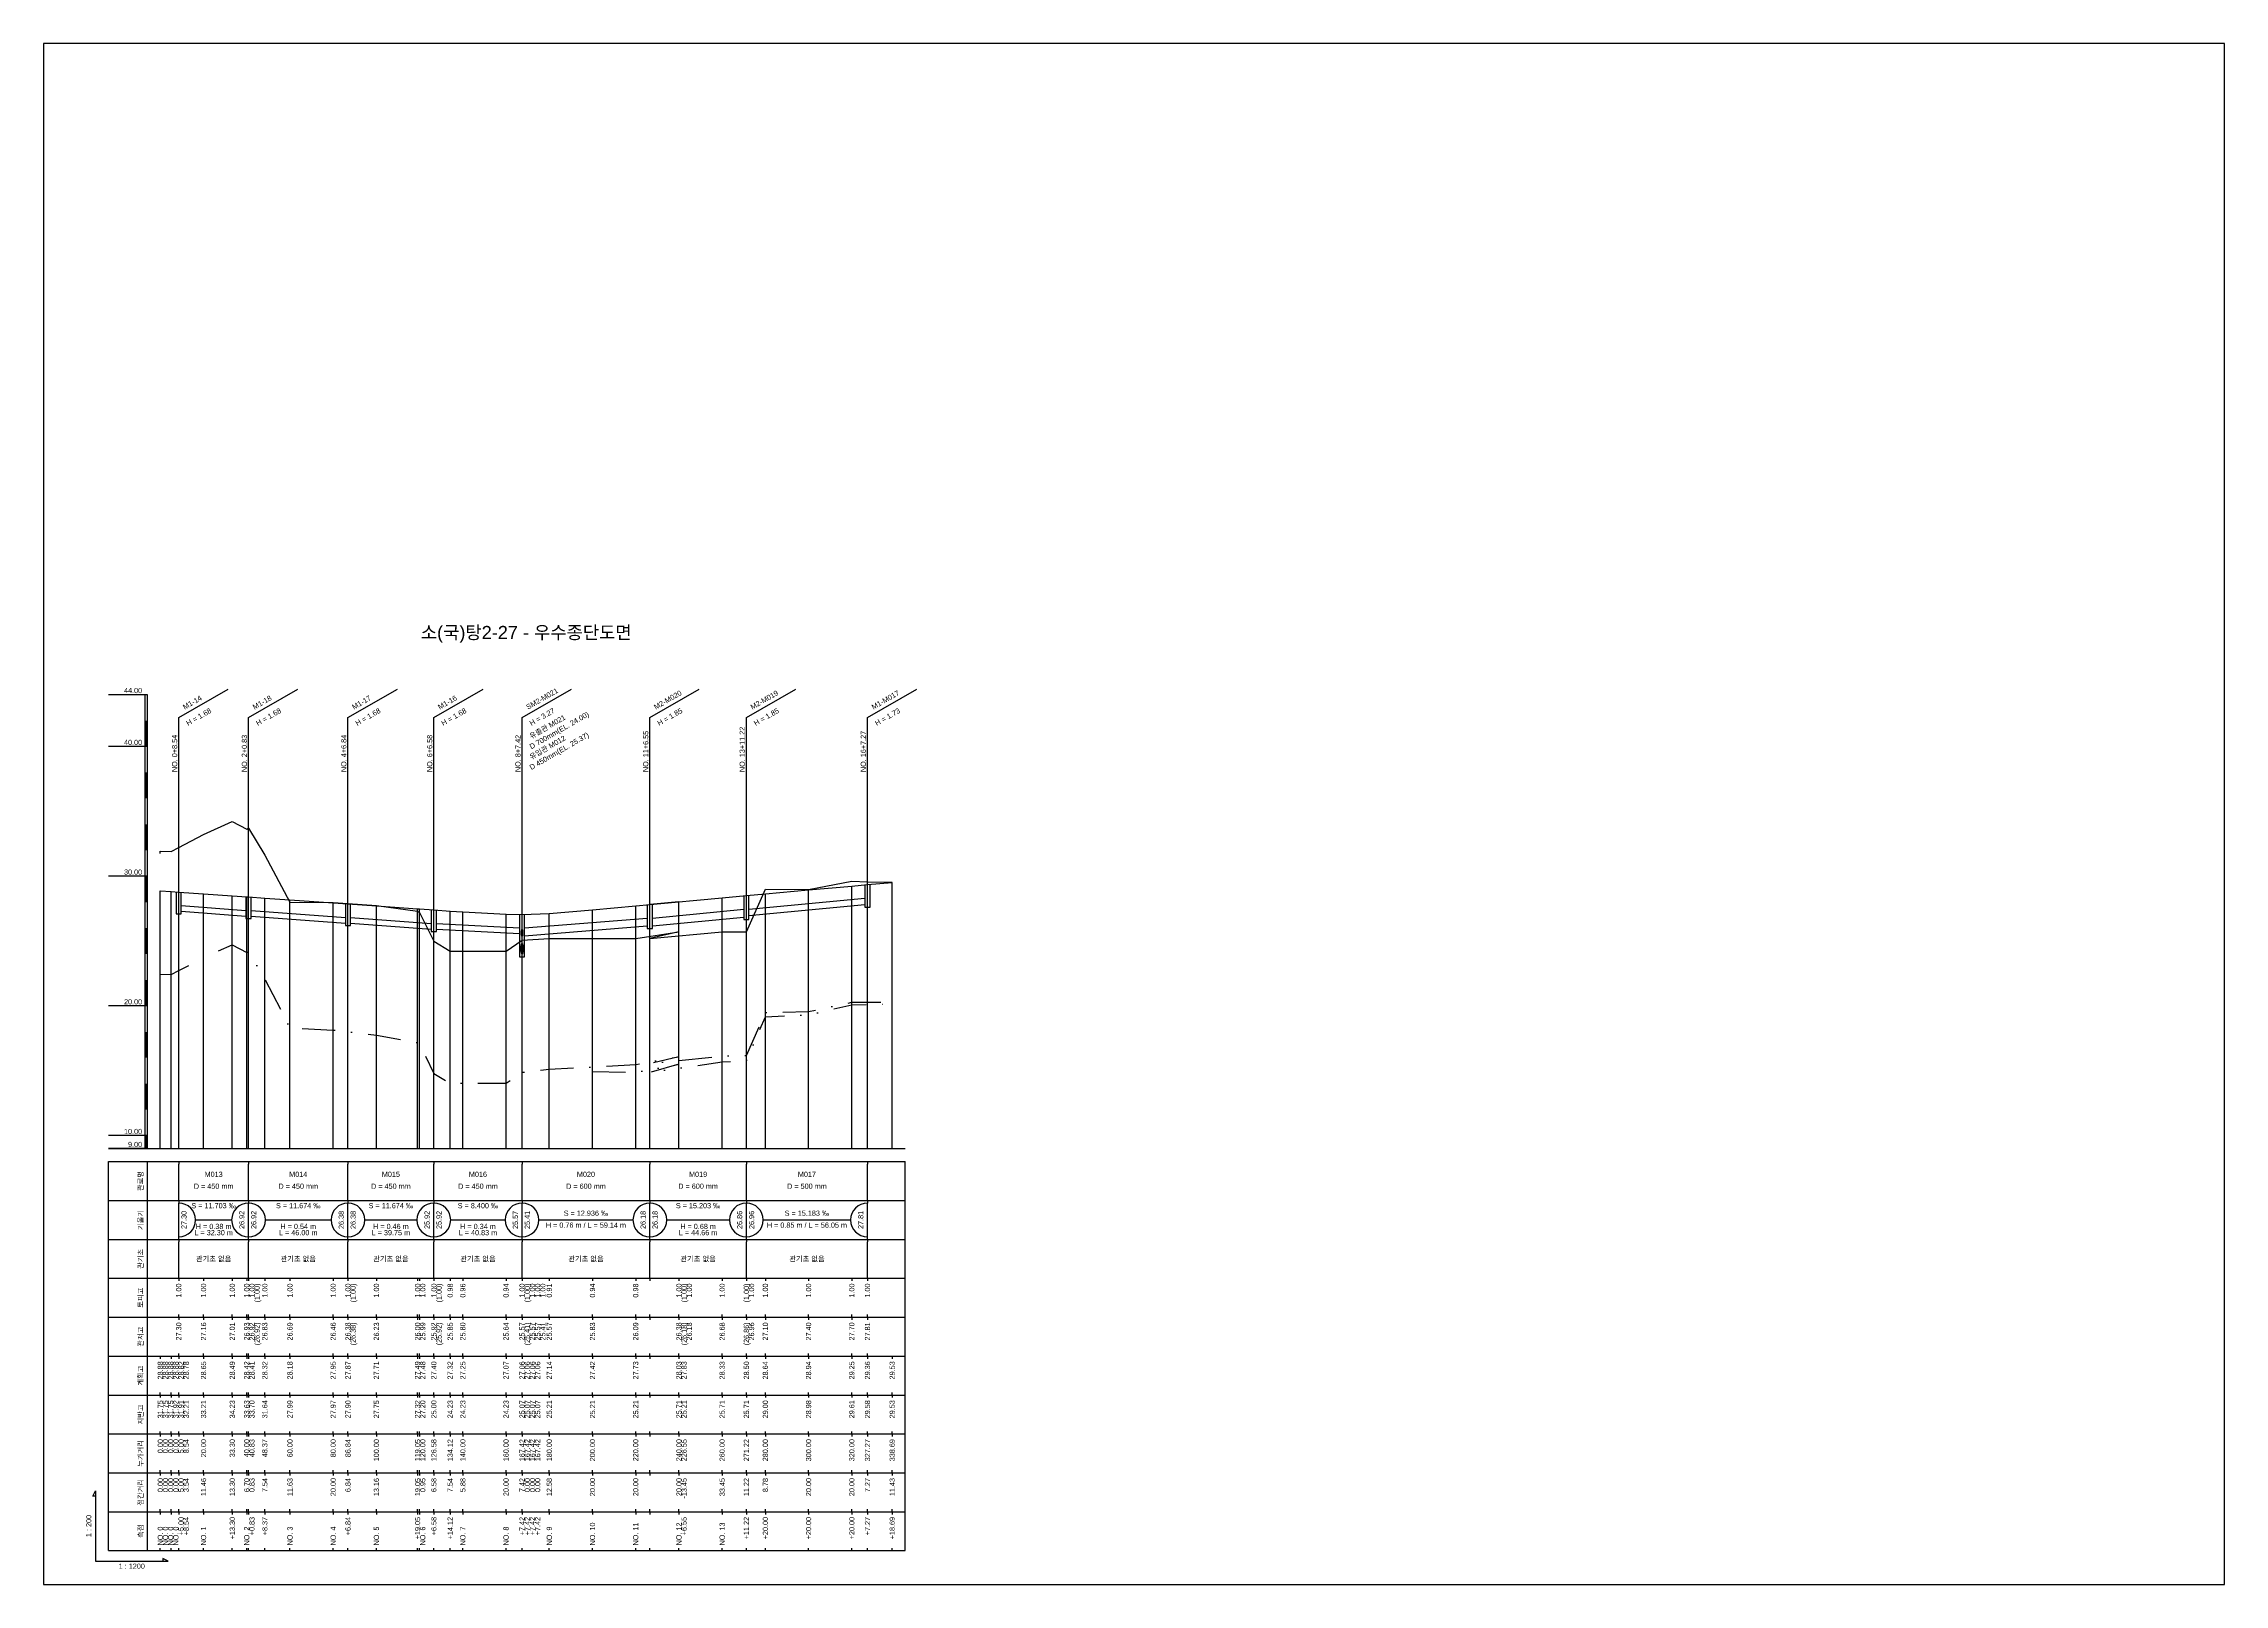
# Model space of a CAD drawing. Header units: millimetres. Extents: x -105495 to 3444, y -108190 to 2013.
# Drawn here: x 20 to 861, y -45724 to -45130 of the extents above; entities that cross this region are included whole.
import ezdxf
from ezdxf.enums import TextEntityAlignment as Align

# ---------------------------------------------------------------- set-up
doc = ezdxf.new("R2010")
doc.units = ezdxf.units.MM
doc.linetypes.add('DASHDOT', pattern=[25.4, 12.7, -6.35, 0, -6.35])
doc.linetypes.add('DIVIDE', pattern=[31.75, 12.7, -6.35, 0, -6.35, 0, -6.35])
for name, color, linetype in [('KZ_종단_계획선', 1, 'Continuous'), ('KZ_종단_관로', 4, 'Continuous'), ('KZ_종단_깃발', 7, 'Continuous'), ('KZ_종단_노선명', 7, 'Continuous'), ('KZ_종단_도각', 7, 'Continuous'), ('KZ_종단_맨홀', 4, 'Continuous'), ('KZ_종단_수직선', 7, 'Continuous'), ('KZ_종단_암선1', 56, 'DASHDOT'), ('KZ_종단_암선2', 4, 'DIVIDE'), ('KZ_종단_원형관', 4, 'Continuous'), ('KZ_종단_지반선', 3, 'Continuous'), ('KZ_종단_테이블문자', 7, 'Continuous'), ('KZ_종단_테이블선', 7, 'Continuous'), ('KZ_종단_폴대', 7, 'Continuous')]:
    doc.layers.add(name, color=color, linetype=linetype)
doc.styles.get("Standard").update_dxf_attribs({"font": 'arial.ttf'})

msp = doc.modelspace()

# ---------------------------------------------------------------- linework, layer by layer
at = {"layer": 'KZ_종단_계획선'}
msp.add_lwpolyline([(65, -45456.59), (65, -45456.59), (65, -45456.59), (65, -45456.59), (69.17, -45456.88), (72.11, -45457.09), (81.67, -45457.76), (92.75, -45458.53), (98.33, -45458.92), (99.03, -45458.97), (105.31, -45459.41), (115, -45460.09), (131.67, -45461.26), (137.36, -45461.66), (148.33, -45462.43), (164.21, -45463.54), (165, -45463.6), (170.49, -45463.98), (176.77, -45464.42), (181.67, -45464.76), (198.33, -45465.67), (204.51, -45465.69), (204.51, -45465.69), (204.51, -45465.69), (204.51, -45465.69), (215, -45465.32), (231.67, -45463.89), (248.33, -45462.37), (265, -45460.85), (253.79, -45461.87), (281.67, -45459.33), (291.01, -45458.48), (298.33, -45457.81), (315, -45456.29), (331.67, -45454.77), (337.72, -45454.22), (347.24, -45453.35)], dxfattribs=at)
at = {"layer": 'KZ_종단_관로'}
for p, q in [((73.11, -45462.27), (98.03, -45464.16)), ((100.03, -45464.16), (136.36, -45466.85)), ((254.79, -45467.12), (290.01, -45463.72)), ((292.01, -45463.68), (336.72, -45459.43)), ((292.01, -45466.18), (336.72, -45461.93)), ((73.11, -45464.52), (98.03, -45466.41)), ((100.03, -45466.41), (136.36, -45469.1)), ((138.36, -45466.85), (169.49, -45469.17)), ((138.36, -45469.1), (169.49, -45471.42)), ((171.49, -45469.17), (203.51, -45470.88)), ((171.49, -45471.42), (203.51, -45473.13)), ((205.51, -45470.94), (252.79, -45467.12)), ((205.51, -45473.94), (252.79, -45470.12)), ((254.79, -45470.12), (290.01, -45466.72))]:
    msp.add_line(p, q, dxfattribs=at)
at = {"layer": 'KZ_종단_깃발'}
for p, q in [((72.11, -45389.85), (91.17, -45378.85)), ((99.03, -45389.85), (118.08, -45378.85)), ((137.36, -45389.85), (156.42, -45378.85)), ((170.49, -45389.85), (189.54, -45378.85)), ((204.51, -45389.85), (223.57, -45378.85)), ((253.79, -45389.85), (272.85, -45378.85)), ((291.01, -45389.85), (310.07, -45378.85)), ((337.72, -45389.85), (356.77, -45378.85)), ((72.11, -45556), (72.11, -45389.85)), ((99.03, -45556), (99.03, -45389.85)), ((137.36, -45556), (137.36, -45389.85)), ((170.49, -45556), (170.49, -45389.85)), ((204.51, -45556), (204.51, -45389.85)), ((253.79, -45556), (253.79, -45389.85)), ((291.01, -45556), (291.01, -45389.85)), ((337.72, -45556), (337.72, -45389.85))]:
    msp.add_line(p, q, dxfattribs=at)
at = {"layer": 'KZ_종단_도각'}
msp.add_lwpolyline([(20, -45724), (861, -45724), (861, -45130), (20, -45130)], close=True, dxfattribs=at)
at = {"layer": 'KZ_종단_맨홀'}
for points in [[(336.72, -45454.22), (336.72, -45462.89), (338.72, -45462.89), (338.72, -45454.22)], [(71.11, -45457.09), (71.11, -45465.46), (73.11, -45465.46), (73.11, -45457.09)], [(98.03, -45458.97), (98.03, -45467.35), (100.03, -45467.35), (100.03, -45458.97)], [(136.36, -45461.66), (136.36, -45470.04), (138.36, -45470.04), (138.36, -45461.66)], [(169.49, -45463.98), (169.49, -45472.36), (171.49, -45472.36), (171.49, -45463.98)], [(252.79, -45461.87), (252.79, -45471.12), (254.79, -45471.12), (254.79, -45461.87)], [(290.01, -45458.48), (290.01, -45467.72), (292.01, -45467.72), (292.01, -45458.48)], [(203.51, -45465.69), (203.51, -45482.02), (205.51, -45482.02), (205.51, -45465.69)]]:
    msp.add_lwpolyline(points, dxfattribs=at)
at = {"layer": 'KZ_종단_수직선'}
for p, q in [((331.67, -45556), (331.67, -45454.77)), ((337.72, -45556), (337.72, -45454.22)), ((347.24, -45556), (347.24, -45453.35)), ((65, -45556), (65, -45456.59)), ((65, -45556), (65, -45456.59)), ((65, -45556), (65, -45456.59)), ((65, -45556), (65, -45456.59)), ((65, -45556), (65, -45456.59)), ((65, -45556), (65, -45456.59)), ((65, -45556), (65, -45456.59)), ((69.17, -45556), (69.17, -45456.88)), ((72.12, -45556), (72.12, -45457.09)), ((81.67, -45556), (81.67, -45457.76)), ((92.75, -45556), (92.75, -45458.53)), ((98.33, -45556), (98.33, -45458.92)), ((99.02, -45556), (99.02, -45458.97)), ((105.31, -45556), (105.31, -45459.41)), ((115, -45556), (115, -45460.09)), ((131.67, -45556), (131.67, -45461.26)), ((137.37, -45556), (137.37, -45461.66)), ((148.33, -45556), (148.33, -45462.43)), ((164.21, -45556), (164.21, -45463.54)), ((165, -45556), (165, -45463.6)), ((170.48, -45556), (170.48, -45463.98)), ((176.77, -45556), (176.77, -45464.42)), ((231.67, -45556), (231.67, -45463.89)), ((248.33, -45556), (248.33, -45462.37)), ((253.79, -45556), (253.79, -45461.87)), ((265, -45556), (265, -45460.85)), ((281.67, -45556), (281.67, -45459.33)), ((291.02, -45556), (291.02, -45458.48)), ((298.33, -45556), (298.33, -45457.81)), ((315, -45556), (315, -45456.29)), ((181.67, -45556), (181.67, -45464.76)), ((198.33, -45556), (198.33, -45465.67)), ((204.52, -45556), (204.52, -45465.69)), ((204.52, -45556), (204.52, -45465.69)), ((204.52, -45556), (204.52, -45465.69)), ((204.52, -45556), (204.52, -45465.69)), ((215, -45556), (215, -45465.32))]:
    msp.add_line(p, q, dxfattribs=at)
at = {"layer": 'KZ_종단_암선1', "flags": 128}
msp.add_lwpolyline([(65, -45489.66), (65, -45489.66), (65, -45489.66), (65, -45488.8), (69.17, -45488.9), (72.12, -45487.38), (81.67, -45482.43), (92.75, -45477.39), (98.33, -45480.39), (99.02, -45480.08), (105.31, -45490.69), (115, -45509.38), (131.67, -45510.29), (137.37, -45510.95), (148.33, -45512.22), (164.21, -45515.15), (165, -45515.78), (170.48, -45527.05), (176.77, -45530.86), (181.67, -45530.83), (198.33, -45530.76), (204.52, -45526.57), (204.52, -45526.57), (204.52, -45526.56), (204.52, -45526.57), (215, -45525.4), (231.67, -45524.49), (248.33, -45523.55), (265, -45520.57), (253.79, -45523.24), (281.67, -45520.29), (291.02, -45520.11), (298.33, -45503.5), (315, -45503.19), (331.67, -45499.56), (337.72, -45499.53), (347.24, -45499.47)], dxfattribs=at)
at = {"layer": 'KZ_종단_암선2', "flags": 128}
msp.add_lwpolyline([(231.67, -45526.24), (248.33, -45526.54), (265, -45523.51), (253.79, -45526.63), (281.67, -45522.55), (291.02, -45522.02), (298.33, -45505.16), (315, -45504.44), (331.67, -45500.52), (337.72, -45500.41), (347.24, -45500.23)], dxfattribs=at)
at = {"layer": 'KZ_종단_원형관'}
for p, q in [((204.29, -45472.83), (204.3, -45472.61)), ((204.3, -45473.06), (204.29, -45472.83)), ((204.3, -45472.61), (204.31, -45472.39)), ((204.31, -45472.39), (204.32, -45472.18)), ((204.32, -45472.18), (204.35, -45471.99)), ((204.35, -45471.99), (204.37, -45471.83)), ((204.37, -45471.83), (204.4, -45471.7)), ((204.4, -45471.7), (204.44, -45471.6)), ((204.44, -45471.6), (204.48, -45471.54)), ((204.48, -45471.54), (204.51, -45471.52)), ((204.51, -45471.52), (204.55, -45471.54)), ((204.55, -45471.54), (204.59, -45471.6)), ((204.59, -45471.6), (204.62, -45471.7)), ((204.62, -45471.7), (204.65, -45471.83)), ((204.65, -45471.83), (204.68, -45471.99)), ((204.68, -45471.99), (204.7, -45472.18)), ((204.7, -45472.18), (204.72, -45472.39)), ((204.72, -45472.39), (204.73, -45472.61)), ((204.73, -45472.61), (204.73, -45472.83)), ((204.73, -45472.83), (204.73, -45473.06)), ((204.17, -45478.94), (204.18, -45478.59)), ((204.18, -45479.3), (204.17, -45478.94)), ((204.18, -45478.59), (204.19, -45478.25)), ((204.19, -45479.64), (204.18, -45479.3)), ((204.19, -45478.25), (204.22, -45477.92)), ((204.22, -45479.96), (204.19, -45479.64)), ((204.22, -45477.92), (204.25, -45477.63)), ((204.25, -45480.26), (204.22, -45479.96)), ((204.25, -45477.63), (204.29, -45477.38)), ((204.29, -45480.51), (204.25, -45480.26)), ((204.29, -45477.38), (204.34, -45477.18)), ((204.34, -45480.71), (204.29, -45480.51)), ((204.31, -45473.28), (204.3, -45473.06)), ((204.32, -45473.49), (204.31, -45473.28)), ((204.35, -45473.68), (204.32, -45473.49)), ((204.34, -45477.18), (204.4, -45477.03)), ((204.4, -45480.86), (204.34, -45480.71)), ((204.37, -45473.84), (204.35, -45473.68)), ((204.4, -45473.97), (204.37, -45473.84)), ((204.44, -45474.07), (204.4, -45473.97)), ((204.4, -45477.03), (204.45, -45476.94)), ((204.45, -45480.95), (204.4, -45480.86)), ((204.48, -45474.13), (204.44, -45474.07)), ((204.45, -45476.94), (204.51, -45476.9)), ((204.51, -45480.98), (204.45, -45480.95)), ((204.51, -45474.15), (204.48, -45474.13)), ((204.55, -45474.13), (204.51, -45474.15)), ((204.51, -45476.9), (204.57, -45476.94)), ((204.57, -45480.95), (204.51, -45480.98)), ((204.59, -45474.07), (204.55, -45474.13)), ((204.57, -45476.94), (204.63, -45477.03)), ((204.63, -45480.86), (204.57, -45480.95)), ((204.62, -45473.97), (204.59, -45474.07)), ((204.65, -45473.84), (204.62, -45473.97)), ((204.63, -45477.03), (204.68, -45477.18)), ((204.68, -45480.71), (204.63, -45480.86)), ((204.68, -45473.68), (204.65, -45473.84)), ((204.7, -45473.49), (204.68, -45473.68)), ((204.68, -45477.18), (204.73, -45477.38)), ((204.73, -45480.51), (204.68, -45480.71)), ((204.72, -45473.28), (204.7, -45473.49)), ((204.73, -45473.06), (204.72, -45473.28)), ((204.73, -45477.38), (204.77, -45477.63)), ((204.77, -45480.26), (204.73, -45480.51)), ((204.77, -45477.63), (204.81, -45477.92)), ((204.81, -45479.96), (204.77, -45480.26)), ((204.81, -45477.92), (204.83, -45478.25)), ((204.83, -45479.64), (204.81, -45479.96)), ((204.83, -45478.25), (204.85, -45478.59)), ((204.85, -45479.3), (204.83, -45479.64)), ((204.85, -45478.59), (204.85, -45478.94)), ((204.85, -45478.94), (204.85, -45479.3))]:
    msp.add_line(p, q, dxfattribs=at)
at = {"layer": 'KZ_종단_지반선', "flags": 128}
msp.add_lwpolyline([(65, -45442.24), (65, -45442.24), (65, -45442.24), (65, -45441.38), (69.17, -45441.47), (72.12, -45439.93), (81.67, -45434.94), (92.75, -45429.85), (98.33, -45432.83), (99.02, -45432.51), (105.31, -45442.82), (115, -45461.04), (131.67, -45461.13), (137.37, -45461.51), (148.33, -45462.25), (164.21, -45464.41), (165, -45465), (170.48, -45476), (176.77, -45479.83), (181.67, -45479.83), (198.33, -45479.83), (204.52, -45475.66), (204.52, -45475.66), (204.52, -45475.66), (204.52, -45475.66), (215, -45474.94), (231.67, -45474.94), (248.33, -45474.94), (265, -45472.46), (253.79, -45474.94), (281.67, -45472.46), (291.02, -45472.46), (298.33, -45455.99), (315, -45456.1), (331.67, -45452.94), (337.72, -45453.09), (347.24, -45453.33)], dxfattribs=at)
at = {"layer": 'KZ_종단_테이블문자'}
for p, q in [((72.12, -45561), (72.12, -45562)), ((72.12, -45575), (72.12, -45562)), ((99.02, -45561), (99.02, -45562)), ((99.02, -45561), (99.02, -45562)), ((99.02, -45575), (99.02, -45562)), ((99.02, -45575), (99.02, -45562)), ((137.37, -45561), (137.37, -45562)), ((137.37, -45561), (137.37, -45562)), ((137.37, -45575), (137.37, -45562)), ((137.37, -45575), (137.37, -45562)), ((170.48, -45561), (170.48, -45562)), ((170.48, -45561), (170.48, -45562)), ((170.48, -45575), (170.48, -45562)), ((170.48, -45575), (170.48, -45562)), ((204.52, -45561), (204.52, -45562)), ((204.52, -45561), (204.52, -45562)), ((204.52, -45575), (204.52, -45562)), ((204.52, -45575), (204.52, -45562)), ((253.79, -45561), (253.79, -45562)), ((253.79, -45561), (253.79, -45562)), ((253.79, -45575), (253.79, -45562)), ((253.79, -45575), (253.79, -45562)), ((291.02, -45561), (291.02, -45562)), ((291.02, -45561), (291.02, -45562)), ((291.02, -45575), (291.02, -45562)), ((291.02, -45575), (291.02, -45562)), ((337.72, -45561), (337.72, -45562)), ((337.72, -45575), (337.72, -45562)), ((72.12, -45576), (72.12, -45575)), ((72.12, -45576), (72.12, -45577)), ((72.12, -45590), (72.12, -45577)), ((99.02, -45576), (99.02, -45575)), ((99.02, -45576), (99.02, -45575)), ((99.02, -45576), (99.02, -45577)), ((99.02, -45576), (99.02, -45577)), ((99.02, -45590), (99.02, -45577)), ((99.02, -45590), (99.02, -45577)), ((137.37, -45576), (137.37, -45575)), ((137.37, -45576), (137.37, -45575)), ((137.37, -45576), (137.37, -45577)), ((137.37, -45576), (137.37, -45577)), ((137.37, -45590), (137.37, -45577)), ((137.37, -45590), (137.37, -45577)), ((170.48, -45576), (170.48, -45575)), ((170.48, -45576), (170.48, -45575)), ((170.48, -45576), (170.48, -45577)), ((170.48, -45576), (170.48, -45577)), ((170.48, -45590), (170.48, -45577)), ((170.48, -45590), (170.48, -45577)), ((204.52, -45576), (204.52, -45575)), ((204.52, -45576), (204.52, -45575)), ((204.52, -45576), (204.52, -45577)), ((204.52, -45576), (204.52, -45577)), ((204.52, -45590), (204.52, -45577)), ((204.52, -45590), (204.52, -45577)), ((253.79, -45576), (253.79, -45575)), ((253.79, -45576), (253.79, -45575)), ((253.79, -45576), (253.79, -45577)), ((253.79, -45576), (253.79, -45577)), ((253.79, -45590), (253.79, -45577)), ((253.79, -45590), (253.79, -45577)), ((291.02, -45576), (291.02, -45575)), ((291.02, -45576), (291.02, -45575)), ((291.02, -45576), (291.02, -45577)), ((291.02, -45576), (291.02, -45577)), ((291.02, -45590), (291.02, -45577)), ((291.02, -45590), (291.02, -45577)), ((337.72, -45576), (337.72, -45575)), ((337.72, -45576), (337.72, -45577)), ((337.72, -45590), (337.72, -45577)), ((72.12, -45591), (72.12, -45590)), ((78.53, -45583.5), (92.61, -45583.5)), ((99.02, -45591), (99.02, -45590)), ((99.02, -45591), (99.02, -45590)), ((105.44, -45583.5), (130.95, -45583.5)), ((137.37, -45591), (137.37, -45590)), ((137.37, -45591), (137.37, -45590)), ((143.78, -45583.5), (164.07, -45583.5)), ((170.48, -45591), (170.48, -45590)), ((170.48, -45591), (170.48, -45590)), ((176.9, -45583.5), (198.1, -45583.5)), ((204.52, -45591), (204.52, -45590)), ((204.52, -45591), (204.52, -45590)), ((210.93, -45583.5), (247.37, -45583.5)), ((253.79, -45591), (253.79, -45590)), ((253.79, -45591), (253.79, -45590)), ((260.21, -45583.5), (284.6, -45583.5)), ((291.02, -45591), (291.02, -45590)), ((291.02, -45591), (291.02, -45590)), ((297.43, -45583.5), (331.31, -45583.5)), ((337.72, -45591), (337.72, -45590)), ((72.12, -45591), (72.12, -45592)), ((72.12, -45605), (72.12, -45592)), ((99.02, -45591), (99.02, -45592)), ((99.02, -45591), (99.02, -45592)), ((99.02, -45605), (99.02, -45592)), ((99.02, -45605), (99.02, -45592)), ((137.37, -45591), (137.37, -45592)), ((137.37, -45591), (137.37, -45592)), ((137.37, -45605), (137.37, -45592)), ((137.37, -45605), (137.37, -45592)), ((170.48, -45591), (170.48, -45592)), ((170.48, -45591), (170.48, -45592)), ((170.48, -45605), (170.48, -45592)), ((170.48, -45605), (170.48, -45592)), ((204.52, -45591), (204.52, -45592)), ((204.52, -45591), (204.52, -45592)), ((204.52, -45605), (204.52, -45592)), ((204.52, -45605), (204.52, -45592)), ((253.79, -45591), (253.79, -45592)), ((253.79, -45591), (253.79, -45592)), ((253.79, -45605), (253.79, -45592)), ((253.79, -45605), (253.79, -45592)), ((291.02, -45591), (291.02, -45592)), ((291.02, -45591), (291.02, -45592)), ((291.02, -45605), (291.02, -45592)), ((291.02, -45605), (291.02, -45592)), ((337.72, -45591), (337.72, -45592)), ((337.72, -45605), (337.72, -45592)), ((72.12, -45606), (72.12, -45605)), ((99.02, -45606), (99.02, -45605)), ((99.02, -45606), (99.02, -45605)), ((137.37, -45606), (137.37, -45605)), ((137.37, -45606), (137.37, -45605)), ((170.48, -45606), (170.48, -45605)), ((170.48, -45606), (170.48, -45605)), ((204.52, -45606), (204.52, -45605)), ((204.52, -45606), (204.52, -45605)), ((253.79, -45606), (253.79, -45605)), ((253.79, -45606), (253.79, -45605)), ((291.02, -45606), (291.02, -45605)), ((291.02, -45606), (291.02, -45605)), ((337.72, -45606), (337.72, -45605))]:
    msp.add_line(p, q, dxfattribs=at)
for centre, start, end in [((72.12, -45583.5), 270, 90), ((99.02, -45583.5), 90, 270), ((99.02, -45583.5), 270, 90), ((137.37, -45583.5), 90, 270), ((137.37, -45583.5), 270, 90), ((170.48, -45583.5), 90, 270), ((170.48, -45583.5), 270, 90), ((204.52, -45583.5), 90, 270), ((204.52, -45583.5), 270, 90), ((253.79, -45583.5), 90, 270), ((253.79, -45583.5), 270, 90), ((291.02, -45583.5), 90, 270), ((291.02, -45583.5), 270, 90), ((337.72, -45583.5), 90, 270)]:
    msp.add_arc(centre, 6.5, start, end, dxfattribs=at)
at = {"layer": 'KZ_종단_테이블선'}
for p, q in [((45, -45556), (352.24, -45556)), ((45, -45576), (45, -45561)), ((45, -45561), (352.24, -45561)), ((60, -45576), (60, -45561)), ((352.24, -45576), (352.24, -45561)), ((45, -45591), (45, -45576)), ((45, -45576), (352.24, -45576)), ((60, -45591), (60, -45576)), ((352.24, -45591), (352.24, -45576)), ((45, -45606), (45, -45591)), ((45, -45591), (352.24, -45591)), ((60, -45606), (60, -45591)), ((352.24, -45606), (352.24, -45591)), ((45, -45621), (45, -45606)), ((45, -45606), (352.24, -45606)), ((60, -45621), (60, -45606)), ((72.11, -45606), (72.11, -45607)), ((81.67, -45606), (81.67, -45607)), ((92.75, -45606), (92.75, -45607)), ((98.33, -45606), (98.33, -45607)), ((99.03, -45606), (99.03, -45607)), ((105.31, -45606), (105.31, -45607)), ((115, -45606), (115, -45607)), ((131.67, -45606), (131.67, -45607)), ((137.36, -45606), (137.36, -45607)), ((148.33, -45606), (148.33, -45607)), ((164.21, -45606), (164.21, -45607)), ((165, -45606), (165, -45607)), ((170.49, -45606), (170.49, -45607)), ((176.77, -45606), (176.77, -45607)), ((181.67, -45606), (181.67, -45607)), ((198.33, -45606), (198.33, -45607)), ((204.51, -45606), (204.51, -45607)), ((204.51, -45606), (204.51, -45607)), ((204.51, -45606), (204.51, -45607)), ((204.51, -45606), (204.51, -45607)), ((215, -45606), (215, -45607)), ((231.67, -45606), (231.67, -45607)), ((248.33, -45606), (248.33, -45607)), ((253.79, -45606), (253.79, -45607)), ((265, -45606), (265, -45607)), ((281.67, -45606), (281.67, -45607)), ((291.01, -45606), (291.01, -45607)), ((298.33, -45606), (298.33, -45607)), ((315, -45606), (315, -45607)), ((331.67, -45606), (331.67, -45607)), ((337.72, -45606), (337.72, -45607)), ((352.24, -45621), (352.24, -45606)), ((45, -45636), (45, -45621)), ((45, -45621), (352.24, -45621)), ((60, -45636), (60, -45621)), ((72.11, -45621), (72.11, -45620)), ((72.11, -45621), (72.11, -45622)), ((81.67, -45621), (81.67, -45620)), ((81.67, -45621), (81.67, -45622)), ((92.75, -45621), (92.75, -45620)), ((92.75, -45621), (92.75, -45622)), ((98.33, -45621), (98.33, -45620)), ((98.33, -45621), (98.33, -45622)), ((99.03, -45621), (99.03, -45620)), ((99.03, -45621), (99.03, -45622)), ((105.31, -45621), (105.31, -45620)), ((105.31, -45621), (105.31, -45622)), ((115, -45621), (115, -45620)), ((115, -45621), (115, -45622)), ((131.67, -45621), (131.67, -45620)), ((131.67, -45621), (131.67, -45622)), ((137.36, -45621), (137.36, -45620)), ((137.36, -45621), (137.36, -45622)), ((148.33, -45621), (148.33, -45620)), ((148.33, -45621), (148.33, -45622)), ((164.21, -45621), (164.21, -45620)), ((164.21, -45621), (164.21, -45622)), ((165, -45621), (165, -45620)), ((165, -45621), (165, -45622)), ((170.49, -45621), (170.49, -45620)), ((170.49, -45621), (170.49, -45622)), ((176.77, -45621), (176.77, -45620)), ((176.77, -45621), (176.77, -45622)), ((181.67, -45621), (181.67, -45620)), ((181.67, -45621), (181.67, -45622)), ((198.33, -45621), (198.33, -45620)), ((198.33, -45621), (198.33, -45622)), ((204.51, -45621), (204.51, -45620)), ((204.51, -45621), (204.51, -45620)), ((204.51, -45621), (204.51, -45620)), ((204.51, -45621), (204.51, -45620)), ((204.51, -45621), (204.51, -45622)), ((204.51, -45621), (204.51, -45622)), ((204.51, -45621), (204.51, -45622)), ((204.51, -45621), (204.51, -45622)), ((215, -45621), (215, -45620)), ((215, -45621), (215, -45622)), ((231.67, -45621), (231.67, -45620)), ((231.67, -45621), (231.67, -45622)), ((248.33, -45621), (248.33, -45620)), ((248.33, -45621), (248.33, -45622)), ((253.79, -45621), (253.79, -45620)), ((253.79, -45621), (253.79, -45622)), ((265, -45621), (265, -45620)), ((265, -45621), (265, -45622)), ((281.67, -45621), (281.67, -45620)), ((281.67, -45621), (281.67, -45622)), ((291.01, -45621), (291.01, -45620)), ((291.01, -45621), (291.01, -45622)), ((298.33, -45621), (298.33, -45620)), ((298.33, -45621), (298.33, -45622)), ((315, -45621), (315, -45620)), ((315, -45621), (315, -45622)), ((331.67, -45621), (331.67, -45620)), ((331.67, -45621), (331.67, -45622)), ((337.72, -45621), (337.72, -45620)), ((337.72, -45621), (337.72, -45622)), ((352.24, -45636), (352.24, -45621)), ((45, -45651), (45, -45636)), ((45, -45636), (352.24, -45636)), ((60, -45651), (60, -45636)), ((65, -45636), (65, -45637)), ((65, -45636), (65, -45637)), ((65, -45636), (65, -45637)), ((65, -45636), (65, -45637)), ((69.17, -45636), (69.17, -45637)), ((72.11, -45636), (72.11, -45635)), ((72.12, -45636), (72.12, -45637)), ((81.67, -45636), (81.67, -45635)), ((81.67, -45636), (81.67, -45637)), ((92.75, -45636), (92.75, -45635)), ((92.75, -45636), (92.75, -45637)), ((98.33, -45636), (98.33, -45635)), ((98.33, -45636), (98.33, -45637)), ((99.02, -45636), (99.02, -45637)), ((99.03, -45636), (99.03, -45635)), ((105.31, -45636), (105.31, -45635)), ((105.31, -45636), (105.31, -45637)), ((115, -45636), (115, -45635)), ((115, -45636), (115, -45637)), ((131.67, -45636), (131.67, -45635)), ((131.67, -45636), (131.67, -45637)), ((137.36, -45636), (137.36, -45635)), ((137.37, -45636), (137.37, -45637)), ((148.33, -45636), (148.33, -45635)), ((148.33, -45636), (148.33, -45637)), ((164.21, -45636), (164.21, -45635)), ((164.21, -45636), (164.21, -45637)), ((165, -45636), (165, -45635)), ((165, -45636), (165, -45637)), ((170.48, -45636), (170.48, -45637)), ((170.49, -45636), (170.49, -45635)), ((176.77, -45636), (176.77, -45635)), ((176.77, -45636), (176.77, -45637)), ((181.67, -45636), (181.67, -45635)), ((181.67, -45636), (181.67, -45637)), ((198.33, -45636), (198.33, -45635)), ((198.33, -45636), (198.33, -45637)), ((204.51, -45636), (204.51, -45635)), ((204.51, -45636), (204.51, -45635)), ((204.51, -45636), (204.51, -45635)), ((204.51, -45636), (204.51, -45635)), ((204.52, -45636), (204.52, -45637)), ((204.52, -45636), (204.52, -45637)), ((204.52, -45636), (204.52, -45637)), ((204.52, -45636), (204.52, -45637)), ((215, -45636), (215, -45635)), ((215, -45636), (215, -45637)), ((231.67, -45636), (231.67, -45635)), ((231.67, -45636), (231.67, -45637)), ((248.33, -45636), (248.33, -45635)), ((248.33, -45636), (248.33, -45637)), ((253.79, -45636), (253.79, -45635)), ((253.79, -45636), (253.79, -45637)), ((265, -45636), (265, -45635)), ((265, -45636), (265, -45637)), ((281.67, -45636), (281.67, -45635)), ((281.67, -45636), (281.67, -45637)), ((291.01, -45636), (291.01, -45635)), ((291.02, -45636), (291.02, -45637)), ((298.33, -45636), (298.33, -45635)), ((298.33, -45636), (298.33, -45637)), ((315, -45636), (315, -45635)), ((315, -45636), (315, -45637)), ((331.67, -45636), (331.67, -45635)), ((331.67, -45636), (331.67, -45637)), ((337.72, -45636), (337.72, -45635)), ((337.72, -45636), (337.72, -45637)), ((347.24, -45636), (347.24, -45637)), ((352.24, -45651), (352.24, -45636)), ((45, -45666), (45, -45651)), ((45, -45651), (352.24, -45651)), ((60, -45666), (60, -45651)), ((65, -45651), (65, -45650)), ((65, -45651), (65, -45650)), ((65, -45651), (65, -45650)), ((65, -45651), (65, -45650)), ((65, -45651), (65, -45652)), ((65, -45651), (65, -45652)), ((65, -45651), (65, -45652)), ((65, -45651), (65, -45652)), ((69.17, -45651), (69.17, -45650)), ((69.17, -45651), (69.17, -45652)), ((72.12, -45651), (72.12, -45650)), ((72.12, -45651), (72.12, -45652)), ((81.67, -45651), (81.67, -45650)), ((81.67, -45651), (81.67, -45652)), ((92.75, -45651), (92.75, -45650)), ((92.75, -45651), (92.75, -45652)), ((98.33, -45651), (98.33, -45650)), ((98.33, -45651), (98.33, -45652)), ((99.02, -45651), (99.02, -45650)), ((99.02, -45651), (99.02, -45652)), ((105.31, -45651), (105.31, -45650)), ((105.31, -45651), (105.31, -45652)), ((115, -45651), (115, -45650)), ((115, -45651), (115, -45652)), ((131.67, -45651), (131.67, -45650)), ((131.67, -45651), (131.67, -45652)), ((137.37, -45651), (137.37, -45650)), ((137.37, -45651), (137.37, -45652)), ((148.33, -45651), (148.33, -45650)), ((148.33, -45651), (148.33, -45652)), ((164.21, -45651), (164.21, -45650)), ((164.21, -45651), (164.21, -45652)), ((165, -45651), (165, -45650)), ((165, -45651), (165, -45652)), ((170.48, -45651), (170.48, -45650)), ((170.48, -45651), (170.48, -45652)), ((176.77, -45651), (176.77, -45650)), ((176.77, -45651), (176.77, -45652)), ((181.67, -45651), (181.67, -45650)), ((181.67, -45651), (181.67, -45652)), ((198.33, -45651), (198.33, -45650)), ((198.33, -45651), (198.33, -45652)), ((204.52, -45651), (204.52, -45650)), ((204.52, -45651), (204.52, -45650)), ((204.52, -45651), (204.52, -45650)), ((204.52, -45651), (204.52, -45650)), ((204.52, -45651), (204.52, -45652)), ((204.52, -45651), (204.52, -45652)), ((204.52, -45651), (204.52, -45652)), ((204.52, -45651), (204.52, -45652)), ((215, -45651), (215, -45650)), ((215, -45651), (215, -45652)), ((231.67, -45651), (231.67, -45650)), ((231.67, -45651), (231.67, -45652)), ((248.33, -45651), (248.33, -45650)), ((248.33, -45651), (248.33, -45652)), ((253.79, -45651), (253.79, -45650)), ((253.79, -45651), (253.79, -45652)), ((265, -45651), (265, -45650)), ((265, -45651), (265, -45652)), ((281.67, -45651), (281.67, -45650)), ((281.67, -45651), (281.67, -45652)), ((291.02, -45651), (291.02, -45650)), ((291.02, -45651), (291.02, -45652)), ((298.33, -45651), (298.33, -45650)), ((298.33, -45651), (298.33, -45652)), ((315, -45651), (315, -45650)), ((315, -45651), (315, -45652)), ((331.67, -45651), (331.67, -45650)), ((331.67, -45651), (331.67, -45652)), ((337.72, -45651), (337.72, -45650)), ((337.72, -45651), (337.72, -45652)), ((347.24, -45651), (347.24, -45650)), ((347.24, -45651), (347.24, -45652)), ((352.24, -45666), (352.24, -45651)), ((45, -45681), (45, -45666)), ((45, -45666), (352.24, -45666)), ((60, -45681), (60, -45666)), ((65, -45666), (65, -45665)), ((65, -45666), (65, -45665)), ((65, -45666), (65, -45665)), ((65, -45666), (65, -45665)), ((65, -45666), (65, -45667)), ((65, -45666), (65, -45667)), ((65, -45666), (65, -45667)), ((65, -45666), (65, -45667)), ((69.17, -45666), (69.17, -45665)), ((69.17, -45666), (69.17, -45667)), ((72.12, -45666), (72.12, -45665)), ((72.12, -45666), (72.12, -45667)), ((81.67, -45666), (81.67, -45665)), ((81.67, -45666), (81.67, -45667)), ((92.75, -45666), (92.75, -45665)), ((92.75, -45666), (92.75, -45667)), ((98.33, -45666), (98.33, -45665)), ((98.33, -45666), (98.33, -45667)), ((99.02, -45666), (99.02, -45665)), ((99.02, -45666), (99.02, -45667)), ((105.31, -45666), (105.31, -45665)), ((105.31, -45666), (105.31, -45667)), ((115, -45666), (115, -45665)), ((115, -45666), (115, -45667)), ((131.67, -45666), (131.67, -45665)), ((131.67, -45666), (131.67, -45667)), ((137.37, -45666), (137.37, -45665)), ((137.37, -45666), (137.37, -45667)), ((148.33, -45666), (148.33, -45665)), ((148.33, -45666), (148.33, -45667)), ((164.21, -45666), (164.21, -45665)), ((164.21, -45666), (164.21, -45667)), ((165, -45666), (165, -45665)), ((165, -45666), (165, -45667)), ((170.48, -45666), (170.48, -45665)), ((170.48, -45666), (170.48, -45667)), ((176.77, -45666), (176.77, -45665)), ((176.77, -45666), (176.77, -45667)), ((181.67, -45666), (181.67, -45665)), ((181.67, -45666), (181.67, -45667)), ((198.33, -45666), (198.33, -45665)), ((198.33, -45666), (198.33, -45667)), ((204.52, -45666), (204.52, -45665)), ((204.52, -45666), (204.52, -45665)), ((204.52, -45666), (204.52, -45665)), ((204.52, -45666), (204.52, -45665)), ((204.52, -45666), (204.52, -45667)), ((204.52, -45666), (204.52, -45667)), ((204.52, -45666), (204.52, -45667)), ((204.52, -45666), (204.52, -45667)), ((215, -45666), (215, -45665)), ((215, -45666), (215, -45667)), ((231.67, -45666), (231.67, -45665)), ((231.67, -45666), (231.67, -45667)), ((248.33, -45666), (248.33, -45665)), ((248.33, -45666), (248.33, -45667)), ((253.79, -45666), (253.79, -45665)), ((253.79, -45666), (253.79, -45667)), ((265, -45666), (265, -45665)), ((265, -45666), (265, -45667)), ((281.67, -45666), (281.67, -45665)), ((281.67, -45666), (281.67, -45667)), ((291.02, -45666), (291.02, -45665)), ((291.02, -45666), (291.02, -45667)), ((298.33, -45666), (298.33, -45665)), ((298.33, -45666), (298.33, -45667)), ((315, -45666), (315, -45665)), ((315, -45666), (315, -45667)), ((331.67, -45666), (331.67, -45665)), ((331.67, -45666), (331.67, -45667)), ((337.72, -45666), (337.72, -45665)), ((337.72, -45666), (337.72, -45667)), ((347.24, -45666), (347.24, -45665)), ((347.24, -45666), (347.24, -45667)), ((352.24, -45681), (352.24, -45666)), ((45, -45696), (45, -45681)), ((45, -45681), (352.24, -45681)), ((60, -45696), (60, -45681)), ((65, -45681), (65, -45680)), ((65, -45681), (65, -45680)), ((65, -45681), (65, -45680)), ((65, -45681), (65, -45680)), ((65, -45681), (65, -45682)), ((65, -45681), (65, -45682)), ((65, -45681), (65, -45682)), ((65, -45681), (65, -45682)), ((69.17, -45681), (69.17, -45680)), ((69.17, -45681), (69.17, -45682)), ((72.12, -45681), (72.12, -45680)), ((72.12, -45681), (72.12, -45682)), ((81.67, -45681), (81.67, -45680)), ((81.67, -45681), (81.67, -45682)), ((92.75, -45681), (92.75, -45680)), ((92.75, -45681), (92.75, -45682)), ((98.33, -45681), (98.33, -45680)), ((98.33, -45681), (98.33, -45682)), ((99.02, -45681), (99.02, -45680)), ((99.02, -45681), (99.02, -45682)), ((105.31, -45681), (105.31, -45680)), ((105.31, -45681), (105.31, -45682)), ((115, -45681), (115, -45680)), ((115, -45681), (115, -45682)), ((131.67, -45681), (131.67, -45680)), ((131.67, -45681), (131.67, -45682)), ((137.37, -45681), (137.37, -45680)), ((137.37, -45681), (137.37, -45682)), ((148.33, -45681), (148.33, -45680)), ((148.33, -45681), (148.33, -45682)), ((164.21, -45681), (164.21, -45680)), ((164.21, -45681), (164.21, -45682)), ((165, -45681), (165, -45680)), ((165, -45681), (165, -45682)), ((170.48, -45681), (170.48, -45680)), ((170.48, -45681), (170.48, -45682)), ((176.77, -45681), (176.77, -45680)), ((176.77, -45681), (176.77, -45682)), ((181.67, -45681), (181.67, -45680)), ((181.67, -45681), (181.67, -45682)), ((198.33, -45681), (198.33, -45680)), ((198.33, -45681), (198.33, -45682)), ((204.52, -45681), (204.52, -45680)), ((204.52, -45681), (204.52, -45680)), ((204.52, -45681), (204.52, -45680)), ((204.52, -45681), (204.52, -45680)), ((204.52, -45681), (204.52, -45682)), ((204.52, -45681), (204.52, -45682)), ((204.52, -45681), (204.52, -45682)), ((204.52, -45681), (204.52, -45682)), ((215, -45681), (215, -45680)), ((215, -45681), (215, -45682)), ((231.67, -45681), (231.67, -45680)), ((231.67, -45681), (231.67, -45682)), ((248.33, -45681), (248.33, -45680)), ((248.33, -45681), (248.33, -45682)), ((253.79, -45681), (253.79, -45680)), ((253.79, -45681), (253.79, -45682)), ((265, -45681), (265, -45680)), ((265, -45681), (265, -45682)), ((281.67, -45681), (281.67, -45680)), ((281.67, -45681), (281.67, -45682)), ((291.02, -45681), (291.02, -45680)), ((291.02, -45681), (291.02, -45682)), ((298.33, -45681), (298.33, -45680)), ((298.33, -45681), (298.33, -45682)), ((315, -45681), (315, -45680)), ((315, -45681), (315, -45682)), ((331.67, -45681), (331.67, -45680)), ((331.67, -45681), (331.67, -45682)), ((337.72, -45681), (337.72, -45680)), ((337.72, -45681), (337.72, -45682)), ((347.24, -45681), (347.24, -45680)), ((347.24, -45681), (347.24, -45682)), ((352.24, -45696), (352.24, -45681)), ((45, -45711), (45, -45696)), ((45, -45696), (352.24, -45696)), ((60, -45711), (60, -45696)), ((65, -45696), (65, -45695)), ((65, -45696), (65, -45695)), ((65, -45696), (65, -45695)), ((65, -45696), (65, -45695)), ((65, -45696), (65, -45697)), ((65, -45696), (65, -45697)), ((65, -45696), (65, -45697)), ((65, -45696), (65, -45697)), ((69.17, -45696), (69.17, -45695)), ((69.17, -45696), (69.17, -45697)), ((72.12, -45696), (72.12, -45695)), ((72.12, -45696), (72.12, -45697)), ((81.67, -45696), (81.67, -45695)), ((81.67, -45696), (81.67, -45697)), ((92.75, -45696), (92.75, -45695)), ((92.75, -45696), (92.75, -45697)), ((98.33, -45696), (98.33, -45695)), ((98.33, -45696), (98.33, -45697)), ((99.02, -45696), (99.02, -45695)), ((99.02, -45696), (99.02, -45697)), ((105.31, -45696), (105.31, -45695)), ((105.31, -45696), (105.31, -45697)), ((115, -45696), (115, -45695)), ((115, -45696), (115, -45697)), ((131.67, -45696), (131.67, -45695)), ((131.67, -45696), (131.67, -45697)), ((137.37, -45696), (137.37, -45695)), ((137.37, -45696), (137.37, -45697)), ((148.33, -45696), (148.33, -45695)), ((148.33, -45696), (148.33, -45697)), ((164.21, -45696), (164.21, -45695)), ((164.21, -45696), (164.21, -45697)), ((165, -45696), (165, -45695)), ((165, -45696), (165, -45697)), ((170.48, -45696), (170.48, -45695)), ((170.48, -45696), (170.48, -45697)), ((176.77, -45696), (176.77, -45695)), ((176.77, -45696), (176.77, -45697)), ((181.67, -45696), (181.67, -45695)), ((181.67, -45696), (181.67, -45697)), ((198.33, -45696), (198.33, -45695)), ((198.33, -45696), (198.33, -45697)), ((204.52, -45696), (204.52, -45695)), ((204.52, -45696), (204.52, -45695)), ((204.52, -45696), (204.52, -45695)), ((204.52, -45696), (204.52, -45695)), ((204.52, -45696), (204.52, -45697)), ((204.52, -45696), (204.52, -45697)), ((204.52, -45696), (204.52, -45697)), ((204.52, -45696), (204.52, -45697)), ((215, -45696), (215, -45695)), ((215, -45696), (215, -45697)), ((231.67, -45696), (231.67, -45695)), ((231.67, -45696), (231.67, -45697)), ((248.33, -45696), (248.33, -45695)), ((248.33, -45696), (248.33, -45697)), ((253.79, -45696), (253.79, -45695)), ((253.79, -45696), (253.79, -45697)), ((265, -45696), (265, -45695)), ((265, -45696), (265, -45697)), ((281.67, -45696), (281.67, -45695)), ((281.67, -45696), (281.67, -45697)), ((291.02, -45696), (291.02, -45695)), ((291.02, -45696), (291.02, -45697)), ((298.33, -45696), (298.33, -45695)), ((298.33, -45696), (298.33, -45697)), ((315, -45696), (315, -45695)), ((315, -45696), (315, -45697)), ((331.67, -45696), (331.67, -45695)), ((331.67, -45696), (331.67, -45697)), ((337.72, -45696), (337.72, -45695)), ((337.72, -45696), (337.72, -45697)), ((347.24, -45696), (347.24, -45695)), ((347.24, -45696), (347.24, -45697)), ((352.24, -45711), (352.24, -45696)), ((45, -45711), (352.24, -45711)), ((65, -45711), (65, -45710)), ((65, -45711), (65, -45710)), ((65, -45711), (65, -45710)), ((65, -45711), (65, -45710)), ((69.17, -45711), (69.17, -45710)), ((72.12, -45711), (72.12, -45710)), ((81.67, -45711), (81.67, -45710)), ((92.75, -45711), (92.75, -45710)), ((98.33, -45711), (98.33, -45710)), ((99.02, -45711), (99.02, -45710)), ((105.31, -45711), (105.31, -45710)), ((115, -45711), (115, -45710)), ((131.67, -45711), (131.67, -45710)), ((137.37, -45711), (137.37, -45710)), ((148.33, -45711), (148.33, -45710)), ((164.21, -45711), (164.21, -45710)), ((165, -45711), (165, -45710)), ((170.48, -45711), (170.48, -45710)), ((176.77, -45711), (176.77, -45710)), ((181.67, -45711), (181.67, -45710)), ((198.33, -45711), (198.33, -45710)), ((204.52, -45711), (204.52, -45710)), ((204.52, -45711), (204.52, -45710)), ((204.52, -45711), (204.52, -45710)), ((204.52, -45711), (204.52, -45710)), ((215, -45711), (215, -45710)), ((231.67, -45711), (231.67, -45710)), ((248.33, -45711), (248.33, -45710)), ((253.79, -45711), (253.79, -45710)), ((265, -45711), (265, -45710)), ((281.67, -45711), (281.67, -45710)), ((291.02, -45711), (291.02, -45710)), ((298.33, -45711), (298.33, -45710)), ((315, -45711), (315, -45710)), ((331.67, -45711), (331.67, -45710)), ((337.72, -45711), (337.72, -45710)), ((347.24, -45711), (347.24, -45710))]:
    msp.add_line(p, q, dxfattribs=at)
msp.add_lwpolyline([(40, -45690), (39, -45690), (40, -45688), (40, -45715), (68, -45715), (66, -45714), (66, -45715)], dxfattribs=at)
at = {"layer": 'KZ_종단_폴대'}
for p, q in [((60, -45381), (45, -45381)), ((60, -45401), (45, -45401)), ((60, -45451), (45, -45451)), ((60, -45501), (45, -45501)), ((60, -45551), (45, -45551)), ((60, -45556), (45, -45556))]:
    msp.add_line(p, q, dxfattribs=at)
msp.add_lwpolyline([(60, -45556), (60, -45381), (59, -45381), (59, -45556), (60, -45556)], dxfattribs=at)
at = {"layer": 'KZ_종단_폴대', "const_width": 1}
for points in [[(59.5, -45401), (59.5, -45391)], [(59.5, -45421), (59.5, -45411)], [(59.5, -45441), (59.5, -45431)], [(59.5, -45461), (59.5, -45451)], [(59.5, -45481), (59.5, -45471)], [(59.5, -45501), (59.5, -45491)], [(59.5, -45521), (59.5, -45511)], [(59.5, -45541), (59.5, -45531)], [(59.5, -45556), (59.5, -45551)]]:
    msp.add_lwpolyline(points, dxfattribs=at)

# ---------------------------------------------------------------- texts
at = {"layer": 'KZ_종단_깃발'}
for s, rotation, p in [('SM2-M021', 30, (207.11, -45387.35)), ('M2-M020', 30, (256.39, -45387.35)), ('M2-M019', 30, (293.61, -45387.35)), ('M1-M017', 30, (340.32, -45387.35)), ('M1-14', 30, (74.71, -45387.35)), ('M1-18', 30, (101.63, -45387.35)), ('M1-17', 30, (139.96, -45387.35)), ('M1-16', 30, (173.08, -45387.35)), ('NO. 0+8.54', 90, (72.11, -45410.85)), ('NO. 2+0.83', 90, (99.03, -45410.85)), ('NO. 4+6.84', 90, (137.36, -45410.85)), ('NO. 6+6.58', 90, (170.49, -45410.85)), ('NO. 8+7.42', 90, (204.51, -45410.85)), ('NO. 11+6.55', 90, (253.79, -45410.85)), ('NO. 13+11.22', 90, (291.01, -45410.85)), ('NO. 16+7.27', 90, (337.72, -45410.85))]:
    msp.add_text(s, height=2, rotation=rotation, dxfattribs=at).set_placement(p, align=Align.BOTTOM_LEFT)
for s, p in [('H = 1.68', (74.71, -45391.35)), ('H = 1.68', (101.63, -45391.35)), ('H = 1.68', (139.96, -45391.35)), ('H = 1.68', (173.08, -45391.35)), ('H = 3.27', (207.11, -45391.35)), ('D 700mm(EL. 24.00)', (207.11, -45400.35)), ('H = 1.85', (256.39, -45391.35)), ('H = 1.85', (293.61, -45391.35)), ('H = 1.73', (340.32, -45391.35)), ('D 450mm(EL. 25.37)', (207.11, -45408.35)), ('유출관 M021', (207.11, -45396.35)), ('유입관 M012', (207.11, -45404.35))]:
    msp.add_text(s, height=2, rotation=30, dxfattribs=at).set_placement(p, align=Align.TOP_LEFT)
at = {"layer": 'KZ_종단_노선명'}
msp.add_text('소(국)탕2-27 - 우수종단도면', height=5, dxfattribs=at).set_placement((206.12, -45361), align=Align.BOTTOM_CENTER)
at = {"layer": 'KZ_종단_테이블문자'}
for s, p in [('M013', (85.57, -45567.5)), ('M014', (118.2, -45567.5)), ('M015', (153.92, -45567.5)), ('M016', (187.5, -45567.5)), ('M020', (229.15, -45567.5)), ('M019', (272.4, -45567.5)), ('M017', (314.37, -45567.5)), ('S = 12.936 ‰', (229.15, -45582.5)), ('S = 15.183 ‰', (314.37, -45582.5)), ('L = 32.30 m', (85.57, -45590)), ('H = 0.38 m', (85.57, -45587.6)), ('L = 46.00 m', (118.2, -45590)), ('H = 0.54 m', (118.2, -45587.6)), ('L = 39.75 m', (153.92, -45590)), ('H = 0.46 m', (153.92, -45587.6)), ('L = 40.83 m', (187.5, -45590)), ('H = 0.34 m', (187.5, -45587.6)), ('L = 44.66 m', (272.4, -45590)), ('H = 0.68 m', (272.4, -45587.6))]:
    msp.add_text(s, height=2, dxfattribs=at).set_placement(p, align=Align.BOTTOM_CENTER)
for s, p in [('D = 450 mm', (85.57, -45569.5)), ('D = 450 mm', (118.2, -45569.5)), ('D = 450 mm', (153.92, -45569.5)), ('D = 450 mm', (187.5, -45569.5)), ('D = 600 mm', (229.15, -45569.5)), ('D = 600 mm', (272.4, -45569.5)), ('D = 500 mm', (314.37, -45569.5)), ('S = 11.703 ‰', (85.57, -45577)), ('S = 11.674 ‰', (118.2, -45577)), ('S = 11.674 ‰', (153.92, -45577)), ('S = 8.400 ‰', (187.5, -45577)), ('S = 15.203 ‰', (272.4, -45577)), ('H = 0.76 m / L = 59.14 m', (229.15, -45584.5)), ('H = 0.85 m / L = 56.05 m', (314.37, -45584.5))]:
    msp.add_text(s, height=2, dxfattribs=at).set_placement(p, align=Align.TOP_CENTER)
for s, p in [('27.30', (73.12, -45583.5)), ('26.92', (100.02, -45583.5)), ('26.38', (138.37, -45583.5)), ('25.92', (171.48, -45583.5)), ('25.41', (205.52, -45583.5)), ('26.18', (254.79, -45583.5)), ('26.96', (292.02, -45583.5))]:
    msp.add_text(s, height=2, rotation=90, dxfattribs=at).set_placement(p, align=Align.TOP_CENTER)
for s, p in [('26.92', (98.02, -45583.5)), ('26.38', (136.37, -45583.5)), ('25.92', (169.48, -45583.5)), ('25.57', (203.52, -45583.5)), ('26.18', (252.79, -45583.5)), ('26.86', (290.02, -45583.5)), ('27.81', (336.72, -45583.5))]:
    msp.add_text(s, height=2, rotation=90, dxfattribs=at).set_placement(p, align=Align.BOTTOM_CENTER)
for p in [(85.57, -45598.5), (118.2, -45598.5), (153.92, -45598.5), (187.5, -45598.5), (229.15, -45598.5), (272.4, -45598.5), (314.37, -45598.5)]:
    msp.add_text('관기초 없음', height=2, dxfattribs=at).set_placement(p, align=Align.MIDDLE_CENTER)
for s, p in [('1.00', (72.11, -45608)), ('1.00', (81.67, -45608)), ('1.00', (92.75, -45608)), ('1.00', (98.33, -45608)), ('1.00', (100.33, -45608)), ('(1.00)', (102.33, -45608)), ('1.00', (105.31, -45608)), ('1.00', (115, -45608)), ('1.00', (131.67, -45608)), ('1.00', (137.36, -45608)), ('(1.00)', (139.36, -45608)), ('1.00', (148.33, -45608)), ('1.00', (164.21, -45608)), ('1.00', (166.21, -45608)), ('1.00', (170.49, -45608)), ('(1.00)', (172.49, -45608)), ('0.98', (176.77, -45608)), ('0.96', (181.67, -45608)), ('0.94', (198.33, -45608)), ('1.00', (204.51, -45608)), ('(1.00)', (206.51, -45608)), ('1.00', (208.51, -45608)), ('1.00', (210.51, -45608)), ('1.00', (212.51, -45608)), ('0.91', (215, -45608)), ('0.94', (231.67, -45608)), ('0.98', (248.33, -45608)), ('1.00', (265, -45608)), ('(1.00)', (267, -45608)), ('1.00', (269, -45608)), ('1.00', (281.67, -45608)), ('(1.00)', (291.01, -45608)), ('1.00', (293.01, -45608)), ('1.00', (298.33, -45608)), ('1.00', (315, -45608)), ('1.00', (331.67, -45608)), ('1.00', (337.72, -45608)), ('27.30', (72.11, -45623)), ('27.16', (81.67, -45623)), ('27.01', (92.75, -45623)), ('26.93', (98.33, -45623)), ('26.92', (100.33, -45623)), ('(26.92)', (102.33, -45623)), ('26.83', (105.31, -45623)), ('26.69', (115, -45623)), ('26.46', (131.67, -45623)), ('26.38', (137.36, -45623)), ('(26.38)', (139.36, -45623)), ('26.23', (148.33, -45623)), ('26.00', (164.21, -45623)), ('25.99', (166.21, -45623)), ('25.92', (170.49, -45623)), ('(25.92)', (172.49, -45623)), ('25.85', (176.77, -45623)), ('25.80', (181.67, -45623)), ('25.64', (198.33, -45623)), ('25.57', (204.51, -45623)), ('(25.41)', (206.51, -45623)), ('25.57', (208.51, -45623)), ('25.57', (210.51, -45623)), ('25.41', (212.51, -45623)), ('25.57', (215, -45623)), ('25.83', (231.67, -45623)), ('26.09', (248.33, -45623)), ('26.38', (265, -45623)), ('(26.18)', (267, -45623)), ('26.18', (269, -45623)), ('26.68', (281.67, -45623)), ('(26.86)', (291.01, -45623)), ('26.96', (293.01, -45623)), ('27.10', (298.33, -45623)), ('27.40', (315, -45623)), ('27.70', (331.67, -45623)), ('27.81', (337.72, -45623)), ('28.88', (65, -45638)), ('28.88', (67, -45638)), ('28.88', (69, -45638)), ('28.88', (71, -45638)), ('28.82', (73, -45638)), ('28.78', (75, -45638)), ('28.65', (81.67, -45638)), ('28.49', (92.75, -45638)), ('28.42', (98.33, -45638)), ('28.41', (100.33, -45638)), ('28.32', (105.31, -45638)), ('28.18', (115, -45638)), ('27.95', (131.67, -45638)), ('27.87', (137.37, -45638)), ('27.71', (148.33, -45638)), ('27.49', (164.21, -45638)), ('27.48', (166.21, -45638)), ('27.40', (170.48, -45638)), ('27.32', (176.77, -45638)), ('27.25', (181.67, -45638)), ('27.07', (198.33, -45638)), ('27.06', (204.52, -45638)), ('27.06', (206.52, -45638)), ('27.06', (208.52, -45638)), ('27.06', (210.52, -45638)), ('27.14', (215, -45638)), ('27.42', (231.67, -45638)), ('27.73', (248.33, -45638)), ('28.03', (265, -45638)), ('27.83', (267, -45638)), ('28.33', (281.67, -45638)), ('28.50', (291.02, -45638)), ('28.64', (298.33, -45638)), ('28.94', (315, -45638)), ('29.25', (331.67, -45638)), ('29.36', (337.72, -45638)), ('29.53', (347.24, -45638)), ('31.75', (65, -45653)), ('31.75', (67, -45653)), ('31.75', (69, -45653)), ('31.92', (71, -45653)), ('31.91', (73, -45653)), ('32.21', (75, -45653)), ('33.21', (81.67, -45653)), ('34.23', (92.75, -45653)), ('33.63', (98.33, -45653)), ('33.70', (100.33, -45653)), ('31.64', (105.31, -45653)), ('27.99', (115, -45653)), ('27.97', (131.67, -45653)), ('27.90', (137.37, -45653)), ('27.75', (148.33, -45653)), ('27.32', (164.21, -45653)), ('27.20', (166.21, -45653)), ('25.00', (170.48, -45653)), ('24.23', (176.77, -45653)), ('24.23', (181.67, -45653)), ('24.23', (198.33, -45653)), ('25.07', (204.52, -45653)), ('25.07', (206.52, -45653)), ('25.07', (208.52, -45653)), ('25.07', (210.52, -45653)), ('25.21', (215, -45653)), ('25.21', (231.67, -45653)), ('25.21', (248.33, -45653)), ('25.71', (265, -45653)), ('25.21', (267, -45653)), ('25.71', (281.67, -45653)), ('25.71', (291.02, -45653)), ('29.00', (298.33, -45653)), ('28.98', (315, -45653)), ('29.61', (331.67, -45653)), ('29.58', (337.72, -45653)), ('29.53', (347.24, -45653)), ('0.00', (65, -45668)), ('0.00', (67, -45668)), ('0.00', (69, -45668)), ('0.00', (71, -45668)), ('5.00', (73, -45668)), ('8.54', (75, -45668)), ('20.00', (81.67, -45668)), ('33.30', (92.75, -45668)), ('40.00', (98.33, -45668)), ('40.83', (100.33, -45668)), ('48.37', (105.31, -45668)), ('60.00', (115, -45668)), ('80.00', (131.67, -45668)), ('86.84', (137.37, -45668)), ('100.00', (148.33, -45668)), ('119.05', (164.21, -45668)), ('120.00', (166.21, -45668)), ('126.58', (170.48, -45668)), ('134.12', (176.77, -45668)), ('140.00', (181.67, -45668)), ('160.00', (198.33, -45668)), ('167.42', (204.52, -45668)), ('167.42', (206.52, -45668)), ('167.42', (208.52, -45668)), ('167.42', (210.52, -45668)), ('180.00', (215, -45668)), ('200.00', (231.67, -45668)), ('220.00', (248.33, -45668)), ('240.00', (265, -45668)), ('226.55', (267, -45668)), ('260.00', (281.67, -45668)), ('271.22', (291.02, -45668)), ('280.00', (298.33, -45668)), ('300.00', (315, -45668)), ('320.00', (331.67, -45668)), ('327.27', (337.72, -45668)), ('338.69', (347.24, -45668)), ('0.00', (65, -45683)), ('0.00', (67, -45683)), ('0.00', (69, -45683)), ('0.00', (71, -45683)), ('5.00', (73, -45683)), ('3.54', (75, -45683)), ('13.30', (92.75, -45683)), ('6.70', (98.33, -45683)), ('7.54', (105.31, -45683)), ('20.00', (131.67, -45683)), ('6.84', (137.37, -45683)), ('19.05', (164.21, -45683)), ('0.95', (166.21, -45683)), ('7.54', (176.77, -45683)), ('20.00', (198.33, -45683)), ('0.00', (206.52, -45683)), ('0.00', (208.52, -45683)), ('0.00', (210.52, -45683)), ('20.00', (231.67, -45683)), ('20.00', (248.33, -45683)), ('20.00', (265, -45683)), ('-13.45', (267, -45683)), ('33.45', (281.67, -45683)), ('20.00', (315, -45683)), ('20.00', (331.67, -45683)), ('11.46', (81.67, -45683)), ('0.83', (100.33, -45683)), ('11.63', (115, -45683)), ('13.16', (148.33, -45683)), ('6.58', (170.48, -45683)), ('5.88', (181.67, -45683)), ('7.42', (204.52, -45683)), ('12.58', (215, -45683)), ('11.22', (291.02, -45683)), ('8.78', (298.33, -45683)), ('7.27', (337.72, -45683)), ('11.43', (347.24, -45683)), ('+5.00', (73, -45698)), ('+8.54', (75, -45698)), ('+13.30', (92.75, -45698)), ('+0.83', (100.33, -45698)), ('+8.37', (105.31, -45698)), ('+6.84', (137.37, -45698)), ('+19.05', (164.21, -45698)), ('+6.58', (170.48, -45698)), ('+14.12', (176.77, -45698)), ('+7.42', (204.52, -45698)), ('+7.42', (206.52, -45698)), ('+7.42', (208.52, -45698)), ('+7.42', (210.52, -45698)), ('+6.55', (267, -45698)), ('+11.22', (291.02, -45698)), ('+20.00', (298.33, -45698)), ('+20.00', (315, -45698)), ('+20.00', (331.67, -45698)), ('+7.27', (337.72, -45698)), ('+18.69', (347.24, -45698))]:
    msp.add_text(s, height=2, rotation=90, dxfattribs=at).set_placement(p, align=Align.MIDDLE_RIGHT)
for s, p in [('NO. 0', (65, -45709)), ('NO. 0', (67, -45709)), ('NO. 0', (69, -45709)), ('NO. 0', (71, -45709)), ('NO. 1', (81.67, -45709)), ('NO. 2', (98.33, -45709)), ('NO. 3', (115, -45709)), ('NO. 4', (131.67, -45709)), ('NO. 5', (148.33, -45709)), ('NO. 6', (166.21, -45709)), ('NO. 7', (181.67, -45709)), ('NO. 8', (198.33, -45709)), ('NO. 9', (215, -45709)), ('NO. 10', (231.67, -45709)), ('NO. 11', (248.33, -45709)), ('NO. 12', (265, -45709)), ('NO. 13', (281.67, -45709))]:
    msp.add_text(s, height=2, rotation=90, dxfattribs=at).set_placement(p, align=Align.MIDDLE_LEFT)
at = {"layer": 'KZ_종단_테이블선'}
for s, p in [('관로명', (59, -45568.5)), ('기울기', (59, -45583.5)), ('관기초', (59, -45598.5)), ('토피고', (59, -45613.5)), ('관저고', (59, -45628.5)), ('계획고', (59, -45643.5)), ('지반고', (59, -45658.5)), ('누가거리', (59, -45673.5)), ('점간거리', (59, -45688.5)), ('1 : 200', (39, -45701.5)), ('측점', (59, -45703.5))]:
    msp.add_text(s, height=2, rotation=90, dxfattribs=at).set_placement(p, align=Align.BOTTOM_CENTER)
msp.add_text('1 : 1200', height=2, dxfattribs=at).set_placement((54, -45716), align=Align.TOP_CENTER)
at = {"layer": 'KZ_종단_폴대'}
for s, p in [('44.00', (58, -45381)), ('40.00', (58, -45401)), ('30.00', (58, -45451)), ('20.00', (58, -45501)), ('10.00', (58, -45551)), ('9.00', (58, -45556))]:
    msp.add_text(s, height=2, dxfattribs=at).set_placement(p, align=Align.BOTTOM_RIGHT)

doc.saveas('drawing.dxf')
